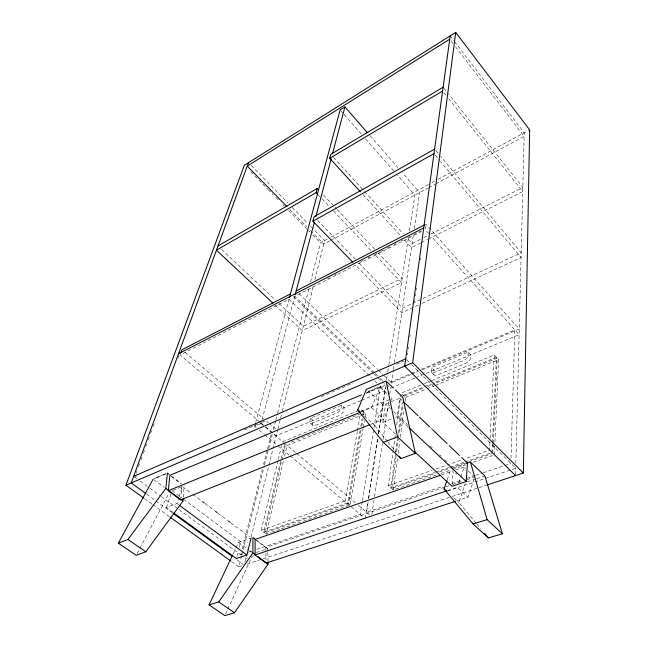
<?xml version="1.0" encoding="UTF-8"?>
<svg xmlns="http://www.w3.org/2000/svg" width="648" height="648" viewBox="0 0 648 648"><rect width="100%" height="100%" fill="white"/><g stroke="black" fill="none" stroke-linecap="round" stroke-linejoin="round"><path stroke-width="0.49" stroke-dasharray="3.24 2.43" d="M515.565 474.676L515.751 467.508M515.849 463.458L524.224 132.808L454.483 41.48M510.997 458.363L514.836 329.889L418.859 370.243M494.335 454.904L494.74 445.881M494.918 441.871L498.628 359.656L494.254 354.95L431.843 380.546M491.929 452.531L492.359 443.515M492.407 442.511L496.441 357.307L434.994 382.385M492.78 453.373L493.201 444.35M493.25 443.345L497.219 358.142L435.78 383.171M489.92 442.139L489.524 450.149L465.661 458.533M490.115 438.129L494.254 354.95M468.237 352.115L467.986 355.404A4.528 2.641 -43.2 0 1 463.96 360.28L434.403 372.535A4.439 2.543 -44.6 0 1 431.147 370.753L431.511 367.497L468.237 352.115L470.78 354.796L470.537 358.085A4.52 2.649 -43.2 0 1 466.52 362.953L436.979 375.135A4.423 2.551 -44.6 0 1 433.723 373.345L434.079 370.081L431.511 367.497M452.158 484.348L453.179 471.785M183.246 497.283L184.21 485.741M180.662 499.859L181.821 486.389M436.185 475.089L393.279 489.985L397.508 458.144M398.172 453.171L399.759 441.231M400.286 437.246L404.247 407.398M405.041 401.428L405.567 397.443L401.104 393.15L423.46 383.981M395.539 453.009L390.833 487.831L434.703 472.514M395.677 452.012L397.556 438.089M398.228 433.107L402.538 401.274M396.106 455.763L391.7 488.592L435.561 473.307M396.641 451.778L398.382 438.842M398.512 437.846L402.926 405.016M407.414 354.901L407.689 352.901M408.24 348.899L408.507 346.899M409.876 336.903L410.152 334.903M414.655 301.911L414.931 299.911M415.473 295.909L415.749 293.909M416.291 289.907L416.567 287.915M420.39 259.913L420.665 257.92M425.712 225.966L425.218 229.586L428.571 233.337M408.232 427.024L397.232 416.68L399.776 398.269L401.954 400.359M393.279 489.985L388.371 485.676L393.166 450.854M393.304 449.858L395.353 434.938M396.722 424.983L400.829 395.142M371.887 514.455L374.414 497.453M374.544 496.562L382.433 443.467M383.025 439.466L388.865 400.1M389.756 394.138L390.744 387.48M391.335 383.478L393.263 370.486M393.409 369.49L394.3 363.488M394.454 362.491L413.448 234.519M414.339 228.525L419.685 192.537L402.481 172.838M395.361 433.925L382.855 422.358L385.625 404.028L390.728 408.839M365.237 518.57L367.7 502.565M368.307 498.604L377.687 437.562M378.278 433.706L385.609 386.03M386.564 379.793L387.642 372.803M387.788 371.798L388.711 365.812M388.865 364.816L408.499 237.014M409.423 231.02L414.947 195.08L397.58 175.308M368.096 502.281L366.574 512.228L443.013 486.373M368.704 498.304L378.011 437.651M378.618 433.674L385.633 387.933M362.256 501.479L360.215 514.374L256.049 549.609M362.418 500.483L373.742 429.033M373.904 428.045L380.506 386.362L366.574 392.226M297.683 523.171L350.195 504.938L363.074 428.563M363.236 427.567L364.411 420.625M365.075 416.656L365.577 413.683L361.09 409.56L360.75 411.545M360.118 430.475L347.733 502.88L263.704 532.219L281.046 459.424M360.798 426.505L362.151 418.568M362.831 414.599L363.342 411.626L361.471 412.387M361.09 430.207L348.608 503.609L264.578 532.891L281.621 461.068M361.77 426.238L362.953 419.297M363.625 415.328L364.136 412.355L362.264 413.116M350.195 504.938L345.263 500.815L357.307 431.382M357.477 430.394L360.061 415.514M341.593 405.154L340.978 408.329A4.172 2.228 -48.4 0 1 337.179 412.857L312.198 423.209A4.107 2.147 -49.2 0 1 309.833 421.313L310.53 418.163L341.593 405.154L344.185 407.511L343.586 410.694A4.163 2.236 -48.4 0 1 339.795 415.206L314.823 425.501A4.099 2.155 -49.2 0 1 312.449 423.59L313.13 420.439L310.53 418.163M281.856 460.088L285.59 444.35M283.338 461.311L266.182 534.106L270.953 532.454M284.496 456.395L287.048 445.573L365.577 413.683M281.281 458.436L284.796 443.678M265.469 533.571L261.225 530.331L278.033 460.477M278.267 459.489L281.588 445.719M244.879 562.245L246.37 556.243M251.165 536.892L268.677 466.236M268.92 465.256L277.709 429.778M277.952 428.798L280.382 418.997M280.625 418.017L282.083 412.136M282.326 411.156L313.187 286.651M314.888 279.79L324.608 240.578L312.628 228.315M241.25 552.817L240.756 554.785L242.668 554.137M242.247 548.897L262.351 469.387M263.59 464.478L267.316 449.753M267.559 448.772L271.528 433.067M231.482 561.5L238.845 566.822L241.558 556.057M241.801 555.077L242.789 551.156M243.041 550.184L264.246 466.001M264.489 465.021L268.434 449.356M268.685 448.375L272.379 433.69M273.367 429.778L275.586 420.965M275.829 419.993L277.312 414.121M277.563 413.141L308.877 288.822M310.603 281.969L320.46 242.814L327.264 239.136M236.868 556.632L238.31 551.019M239.266 547.277L240.7 541.663L182.525 498.498M256.203 427.583L254.656 426.295L261.047 423.541L261.824 420.609M262.084 419.637L294.962 295.529M254.656 426.295L255.442 423.363M255.709 422.383L288.951 299.352M172.984 512.365L166.479 507.635L176.928 503.504L178.743 497.834M179.042 496.886L182.363 486.494L192.067 493.776M166.479 507.635L171.404 492.585M456.484 501.001L468.026 497.243L473.769 479.795M476.231 523.292L458.906 502.532L465.296 483.4M458.889 482.72L460.445 478.111M460.76 477.195L464.179 467.062L465.58 468.391M447.242 479.779L451.049 468.771M136.08 473.283L137.117 470.432M138.51 466.625L139.547 463.774M140.94 459.975L141.977 457.124M143.362 453.317L144.407 450.465M145.792 446.666L146.837 443.815M148.222 440.008L149.259 437.157M150.652 433.358L151.689 430.507M153.082 426.7L154.119 423.849M178.062 358.255L179.099 355.404M370.664 424.359L383.835 419.126L389.472 405.081M391.351 400.407L392.105 398.528L390.687 397.184M387.334 441.256L374.836 425.534L383.154 405.032L402.748 397.062M361.211 411.901L371.515 407.697L380.036 387.05L387.139 393.806M225.658 613.769L227.343 610.116M227.764 609.201L252.169 556.162M233.005 554.178L235.572 548.751M236.002 547.844L238.561 542.408L251.076 538.051M137.117 553.522L139.466 549.099M139.928 548.216L169.428 492.456M330.82 237.225L428.409 184.534M431.957 182.623L434.614 181.181M438.17 179.269L529.651 129.875M329.962 240.781L323.725 244.134L309.558 229.684M330.853 240.303L427.939 188.098M428.83 187.612L435.059 184.259M435.95 183.781L524.135 136.372L455.277 46.437M327.629 278.583L329.427 277.66M334.814 274.906L336.612 273.983M360.863 261.565L362.661 260.65M368.048 257.888L369.846 256.973M374.333 254.672L379.72 251.91M380.619 251.456L383.316 250.071M386.905 248.233L389.602 246.856M394.089 244.555L395.888 243.64M401.274 240.878L403.072 239.954M407.56 237.662L412.954 234.9M413.845 234.438L421.03 230.761M421.621 231.425L294.759 296.298L374.657 372.859M420.212 239.428L412.112 243.526L407.365 238.326M423.816 237.597L427.413 235.775M431.017 233.952L522.839 187.442L448.781 94.292M420.479 243.065L411.512 247.585L404.012 239.404M421.378 242.611L427.656 239.452M428.555 238.999L522.734 191.525L448.91 98.95M418.349 305.087L401.833 312.741L355.622 265.178M422.01 303.386L521.065 257.45L440.47 161.401M134.695 477.082L136.55 476.288M244.247 429.891L260.966 422.69M261.889 422.294L264.676 421.095M321.311 396.698L352.885 383.098M396.519 364.298L403.947 361.098M154.03 478.783L156.711 477.657M160.283 476.142L162.065 475.389M389.966 382.385L410.468 373.766M411.399 373.378L417.928 370.632M367.011 392.518L380.036 387.05M366.152 393.352L385.746 385.123L384.288 383.738M411.035 374.512L391.449 382.733L383.446 375.03M411.966 374.115L418.503 371.377M422.229 369.806L519.25 329.079L425.955 224.159M360.847 400.569L276.218 435.812L265.445 426.757M361.681 400.221L384.912 390.55L379.785 385.673M414.841 378.092L390.639 388.168L386.872 384.556M415.773 377.703L519.113 334.676L431.252 236.342M282.536 441.782L359.219 410.33M424.391 383.6L430.912 380.927M360.353 411.521L390.242 399.298M403.34 395.304L423.824 386.945M424.756 386.564L431.276 383.908M291.203 442.066L320.185 430.256M321.125 429.875L361.325 413.497M404.133 396.058L423.679 388.095M427.405 386.581L434.849 383.543M172.886 490.358L183.311 486.105M405.567 397.443L426.044 389.132M426.975 388.751L434.419 385.73M435.351 385.358L498.628 359.656M382.855 422.358L391.838 418.81M395.434 417.385L397.232 416.68M261.225 530.331L345.263 500.815M388.371 485.676L432.265 470.262M436.08 468.917L461.846 459.869M435.659 472.181L449.015 467.524M449.963 467.184L464.276 462.194M465.224 461.862L490.982 452.863M439.376 471.979L449.866 468.326M450.822 467.994L465.126 463.012M468.941 461.676L491.824 453.705M453.495 467.921L467.467 463.061M271.909 532.121L275.724 530.793M276.68 530.461L280.503 529.133M281.459 528.8L296.727 523.503M440.948 473.437L451.437 469.8M452.385 469.468L465.734 464.835M473.364 462.186L493.379 455.236M441.272 474.992L454.637 470.367M455.593 470.035L464.179 467.062M248.403 552.193L252.226 550.905M451.607 483.465L462.121 479.909M466.9 478.289L474.539 475.705M475.494 475.381L482.185 473.121M483.141 472.797L510.851 463.425M255.101 539.42L265.842 547.495L444.974 487.061M445.937 486.737L448.805 485.765M452.644 484.477L463.174 480.921M467.005 479.625L474.676 477.041M256.308 552.452L267.794 548.589L267.843 551.505M467.451 481.82L475.713 479.05M476.636 478.742L484.898 475.964M447.752 490.528L457.334 487.32L468.026 497.243M247.722 557.847L245.811 558.487L244.183 557.296M252.501 556.251L254.429 555.603M447.768 490.99L515.727 468.277L411.415 364.549M238.845 566.822L244.183 565.064M247.058 564.116L451.3 496.773M452.255 496.457L478.143 487.928M479.107 487.612L485.822 485.393M144.755 498.814L152.118 504.136M152.936 504.727L169.298 516.553M146.772 494.262L172.149 512.706M236.812 559.71L243.365 564.465M134.468 476.92L136.906 478.702M140.154 481.083L149.097 487.636M149.907 488.228L160.469 495.971M161.287 496.562L178.354 509.069M179.164 509.668L243.373 556.697M176.928 503.504L178.556 504.703M172.028 490.706L181.724 497.899M153.941 479.755L164.309 487.434M238.561 542.408L248.735 549.941M249.521 550.517L251.87 552.258M192.877 494.375L201.763 501.05M205.003 503.48L214.699 510.754M217.931 513.184L227.634 520.466M230.866 522.887L249.464 536.836M171.42 476.126L181.011 483.343M256.843 540.351L267.794 548.589M171.477 476.572L181.181 483.862M259.297 430.167L263.93 434.039M264.708 434.678L277.077 445.006M277.854 445.654L289.454 455.333M290.231 455.973L363.803 517.371M261.047 423.541L283.468 442.382M284.237 443.03L295.836 452.774M296.606 453.43L355.363 502.799M358.457 505.4L370.162 515.241M260.059 422.229L180.047 354.95L288.984 299.246L371.725 378.011M260.828 422.877L264.676 426.109M185.02 352.358L263.647 418.835M266.725 421.435L268.264 422.739M269.041 423.395L275.975 429.26M310.238 423.176L312.854 425.461M364.435 416.008L374.836 425.534M453.713 497.777L458.906 502.532M371.515 407.697L383.835 419.126M367.87 390.687L383.154 405.032M455.423 472.87L456.872 474.239M275.141 305.192L302.284 330.634L401.493 282.625L374.423 254.097M221.665 249.448L275.384 300.032M279.061 303.491L303.345 326.357L402.165 278.267L378.003 252.704M393.652 411.585L407.511 424.643M430.134 445.937L432.329 448.003M439.628 454.872L441.085 456.241M444.731 459.675L446.926 461.74M468.374 471.055L473.275 475.713M374.657 380.797L376.853 382.887M430.345 427.534L431.803 428.927M293.333 296.703L373.378 373.289M374.099 373.985L383.559 383.041M375.386 373.556L377.565 375.638M380.473 378.424L382.652 380.514M299.084 293.763L377.63 369.425M378.351 370.121L382.717 374.325M406.409 359.575L410.702 363.844M431.673 372.438L434.249 375.03M289.729 209.45L306.731 226.792M250.687 171.736L254.21 175.333M254.915 176.045L267.6 188.973M268.304 189.686L273.237 194.716M276.056 197.583L278.875 200.459M283.103 204.76L284.513 206.202M288.749 210.503L309.89 232.041M312.709 234.916L320.46 242.814M251.311 165.556L287.955 203.067M292.183 207.392L307.695 223.26M310.514 226.152L311.923 227.594M317.633 220.32L355.517 259.475M359.024 263.104L402.53 308.067L521.186 252.704L440.413 156.071M318.192 194.846L329.297 206.55M333.461 210.94L371.644 251.173M323.465 195.016L336.579 208.891M337.276 209.62L374.552 249.059M363.107 194.756L400.602 235.686M333.461 157.367L363.974 190.796M364.646 191.533L403.299 233.871M340.808 110.678L343.481 113.724M344.145 114.485L361.511 134.249M365.521 138.818L393.571 170.748M370.065 135.716L397.848 167.532M435.27 155.204L439.822 160.623M435.885 150.66L439.765 155.301M476.871 524.062L480.727 528.671M443.864 92.624L446.383 95.783M443.759 87.974L448.149 93.498M387.958 442.041L396.082 452.255M450.198 35.875L453.867 40.678M450.968 40.816L452.814 43.222M267.859 552.477L268.005 562.205M265.842 547.495L266.012 560.139"/><path stroke-width="0.97" d="M268.005 562.205L268.029 564.149L234.503 612.733L224.816 615.6L209.069 604.884L218.749 601.903L252.906 552.947L252.923 537.411L255.272 539.177M486.778 485.077L523.333 473.024L529.651 129.875L455.73 32.4L244.337 165.281L125.939 485.214L143.937 498.223M414.485 451.599L451.996 486.284L466.195 481.505L467.467 463.061L461.643 457.488M153.139 479.164L118.349 543.162L136.185 555.295L145.8 551.772L182.922 501.131L183.165 498.247M369.725 424.732L180.662 499.859L168.294 490.706L169.857 475.357L361.438 394.867M118.349 543.162L127.948 539.492L165.807 488.462L167.427 473.121L169.023 474.328M523.333 473.024L412.679 362.718L455.73 32.4M450.198 35.875L404.7 366.128L515.541 475.591M173.794 512.957L236.39 558.503L246.888 554.971L251.076 538.051M295.221 294.548L314.377 222.24M315.932 216.375L331.201 158.72M332.497 153.835L344.922 106.928L367.416 132.686M352.82 262.302L312.911 221.219L314.118 216.691L434.597 149.113M360.385 191.784L329.711 158.298L330.747 154.394L443.127 87.18M289.462 297.473L340.135 109.917L344.922 106.928M272.938 303.126L216.456 250.169L316.111 192.65L317.253 188.447L318.638 189.905M502.403 533.766L487.102 519.631L470.399 462.04L484.898 475.964L502.403 533.766L488.422 537.897L473.072 523.949L444.074 488.948L446.926 480.695M180.679 353.217L181.942 349.75L290.426 293.917M248.492 162.672L131.22 482.954L145.954 493.663M395.491 390.088L402.748 397.062L415.311 453.333L401.08 458.549L383.235 442.333L357.753 409.884L366.412 389.327L385.155 381.405M209.069 604.884L232.575 555.085M449.736 39.204L247.236 166.107L286.894 206.558M329.711 158.298L442.6 91.036M217.987 245.989L317.253 188.447M312.911 221.219L433.974 153.657M296.168 290.96L425.056 224.621M178.548 353.695L423.735 227.926M133.65 476.32L405.697 358.871M125.939 485.214L412.679 362.718M156.711 477.657L159.392 476.523M162.956 475.008L165.637 473.882M168.294 490.706L360.272 412.29M383.235 442.333L397.508 436.882L415.311 453.333M466.714 463.32L469.484 462.364M256.057 539.087L440.316 475.324M255.101 539.42L255.118 554.971L446.796 490.852M455.52 501.317L266.045 563.055L255.118 554.971M473.072 523.949L487.102 519.631M127.948 539.492L145.8 551.772M218.749 601.903L234.503 612.733M170.116 517.145L230.664 560.909M172.967 513.297L231.903 556.138M179.366 505.294L246.888 554.971M165.807 488.462L171.258 492.488M172.814 493.646L178.257 497.672M179.812 498.83L182.922 501.131M252.906 552.947L255.296 554.712M257.677 556.486L268.029 564.149M202.573 501.657L204.193 502.872M215.509 511.361L217.129 512.576M228.444 521.065L230.056 522.28M357.753 409.884L359.235 411.245M444.074 488.948L447.039 491.662M408.969 427.712L466.195 481.505M403.412 401.752L417.968 415.684M419.426 417.077L429.616 426.83M432.532 429.624L447.088 443.556M449.275 445.646L459.464 455.398M393.312 387.998L386.054 381.024L397.508 436.882M316.111 192.65L317.496 194.117M484.574 533.288L488.422 537.897M399.2 456.192L401.08 458.549"/></g></svg>
